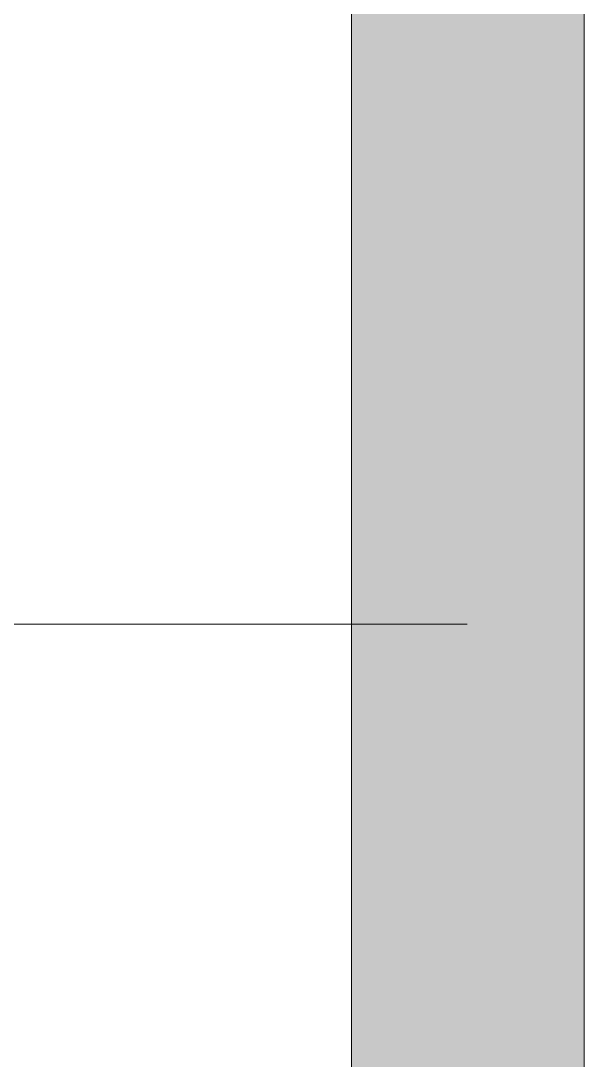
# Model space of a CAD drawing. Header units: millimetres. Extents: x 0 to 586, y 0 to 414.
# Drawn here: x 574.453 to 576.118, y 87.468 to 90.538 of the extents above; entities that cross this region are included whole.
import ezdxf

# ---------------------------------------------------------------- set-up
doc = ezdxf.new("R2010")
doc.units = ezdxf.units.MM

msp = doc.modelspace()

# ---------------------------------------------------------------- hatches: boundary and pattern name
h = msp.add_hatch(color=0)
h.dxf.hatch_style = 2
h.paths.add_polyline_path([(576.117861, 9.514417), (575.429944, 10.205861), (575.429944, 403.877639), (576.117861, 404.569083)])
h = msp.add_hatch(color=0)
h.dxf.hatch_style = 2
h.paths.add_polyline_path([(574.456278, 89.478556), (574.456278, 90.131194)])
h = msp.add_hatch(color=0)
h.dxf.hatch_style = 2
h.paths.add_polyline_path([(574.456278, 89.478556), (574.456278, 90.131194)])
h = msp.add_hatch(color=0)
h.dxf.hatch_style = 2
h.paths.add_polyline_path([(574.459806, 89.418583), (574.459806, 90.117083)])
h = msp.add_hatch(color=0)
h.dxf.hatch_style = 2
h.paths.add_polyline_path([(574.466861, 89.411528), (574.466861, 90.1065)])
h = msp.add_hatch(color=0)
h.dxf.hatch_style = 2
h.paths.add_polyline_path([(574.466861, 89.408), (574.466861, 90.1065)])
h = msp.add_hatch(color=0)
h.dxf.hatch_style = 2
h.paths.add_polyline_path([(574.466861, 89.408), (574.466861, 90.1065)])
h = msp.add_hatch(color=0)
h.dxf.hatch_style = 2
h.paths.add_polyline_path([(574.466861, 89.408), (574.466861, 90.1065)])
h = msp.add_hatch(color=0)
h.dxf.hatch_style = 2
h.paths.add_polyline_path([(574.466861, 89.408), (574.466861, 90.1065)])
h = msp.add_hatch(color=0)
h.dxf.hatch_style = 2
h.paths.add_polyline_path([(574.470389, 89.404472), (574.470389, 90.095917)])
h = msp.add_hatch(color=0)
h.dxf.hatch_style = 2
h.paths.add_polyline_path([(574.477444, 89.397417), (574.477444, 90.07475)])
h = msp.add_hatch(color=0)
h.dxf.hatch_style = 2
h.paths.add_polyline_path([(574.477444, 89.397417), (574.477444, 90.071222)])
h = msp.add_hatch(color=0)
h.dxf.hatch_style = 2
h.paths.add_polyline_path([(574.480972, 89.37625), (574.480972, 90.067694)])
h = msp.add_hatch(color=0)
h.dxf.hatch_style = 2
h.paths.add_polyline_path([(574.480972, 89.37625), (574.480972, 90.067694)])
h = msp.add_hatch(color=0)
h.dxf.hatch_style = 2
h.paths.add_polyline_path([(574.480972, 89.37625), (574.480972, 90.067694)])
h = msp.add_hatch(color=0)
h.dxf.hatch_style = 2
h.paths.add_polyline_path([(574.480972, 89.18575), (574.480972, 90.067694)])
h = msp.add_hatch(color=0)
h.dxf.hatch_style = 2
h.paths.add_polyline_path([(574.4845, 89.18575), (574.4845, 90.053583)])
h = msp.add_hatch(color=0)
h.dxf.hatch_style = 2
h.paths.add_polyline_path([(574.491556, 90.000667), (574.491556, 90.021833)])
h = msp.add_hatch(color=0)
h.dxf.hatch_style = 2
h.paths.add_polyline_path([(574.488028, 89.18575), (574.488028, 89.975972)])
h = msp.add_hatch(color=0)
h.dxf.hatch_style = 2
h.paths.add_polyline_path([(574.491556, 89.18575), (574.491556, 89.961861)])
h = msp.add_hatch(color=0)
h.dxf.hatch_style = 2
h.paths.add_polyline_path([(574.491556, 89.18575), (574.491556, 89.961861)])
h = msp.add_hatch(color=0)
h.dxf.hatch_style = 2
h.paths.add_polyline_path([(574.491556, 89.18575), (574.491556, 89.961861)])
h = msp.add_hatch(color=0)
h.dxf.hatch_style = 2
h.paths.add_polyline_path([(574.498611, 89.18575), (574.498611, 89.937167)])
h = msp.add_hatch(color=0)
h.dxf.hatch_style = 2
h.paths.add_polyline_path([(574.502139, 89.182222), (574.502139, 89.933639)])
h = msp.add_hatch(color=0)
h.dxf.hatch_style = 2
h.paths.add_polyline_path([(574.502139, 89.182222), (574.502139, 89.933639)])
h = msp.add_hatch(color=0)
h.dxf.hatch_style = 2
h.paths.add_polyline_path([(574.505667, 89.182222), (574.505667, 89.908944)])
h = msp.add_hatch(color=0)
h.dxf.hatch_style = 2
h.paths.add_polyline_path([(574.523306, 89.175167), (574.523306, 89.810167)])
h = msp.add_hatch(color=0)
h.dxf.hatch_style = 2
h.paths.add_polyline_path([(574.523306, 89.175167), (574.523306, 89.781944)])
h = msp.add_hatch(color=0)
h.dxf.hatch_style = 2
h.paths.add_polyline_path([(574.526833, 89.171639), (574.526833, 89.729028)])
h = msp.add_hatch(color=0)
h.dxf.hatch_style = 2
h.paths.add_polyline_path([(574.530361, 89.171639), (574.530361, 89.721972)])
h = msp.add_hatch(color=0)
h.dxf.hatch_style = 2
h.paths.add_polyline_path([(574.530361, 89.171639), (574.530361, 89.721972)])
h = msp.add_hatch(color=0)
h.dxf.hatch_style = 2
h.paths.add_polyline_path([(574.530361, 89.171639), (574.530361, 89.721972)])
h = msp.add_hatch(color=0)
h.dxf.hatch_style = 2
h.paths.add_polyline_path([(574.533889, 89.161056), (574.533889, 89.718444)])
h = msp.add_hatch(color=0)
h.dxf.hatch_style = 2
h.paths.add_polyline_path([(574.537417, 89.146944), (574.537417, 89.714917)])
h = msp.add_hatch(color=0)
h.dxf.hatch_style = 2
h.paths.add_polyline_path([(574.548, 89.108139), (574.548, 89.69375)])
h = msp.add_hatch(color=0)
h.dxf.hatch_style = 2
h.paths.add_polyline_path([(574.551528, 89.101083), (574.551528, 89.683167)])
h = msp.add_hatch(color=0)
h.dxf.hatch_style = 2
h.paths.add_polyline_path([(574.551528, 89.097556), (574.551528, 89.683167)])
h = msp.add_hatch(color=0)
h.dxf.hatch_style = 2
h.paths.add_polyline_path([(574.551528, 89.097556), (574.551528, 89.683167)])
h = msp.add_hatch(color=0)
h.dxf.hatch_style = 2
h.paths.add_polyline_path([(574.558583, 89.076389), (574.558583, 89.63025)])
h = msp.add_hatch(color=0)
h.dxf.hatch_style = 2
h.paths.add_polyline_path([(574.562111, 89.069333), (574.562111, 89.616139)])
h = msp.add_hatch(color=0)
h.dxf.hatch_style = 2
h.paths.add_polyline_path([(574.565639, 89.065806), (574.565639, 89.594972)])
h = msp.add_hatch(color=0)
h.dxf.hatch_style = 2
h.paths.add_polyline_path([(574.565639, 89.062278), (574.565639, 89.587917)])
h = msp.add_hatch(color=0)
h.dxf.hatch_style = 2
h.paths.add_polyline_path([(574.576222, 89.037583), (574.576222, 89.549111)])
h = msp.add_hatch(color=0)
h.dxf.hatch_style = 2
h.paths.add_polyline_path([(574.57975, 89.030528), (574.57975, 89.527944)])
h = msp.add_hatch(color=0)
h.dxf.hatch_style = 2
h.paths.add_polyline_path([(574.456278, 89.429167), (574.456278, 89.478556)])
h = msp.add_hatch(color=0)
h.dxf.hatch_style = 2
h.paths.add_polyline_path([(574.456278, 89.429167), (574.456278, 89.478556)])
h = msp.add_hatch(color=0)
h.dxf.hatch_style = 2
h.paths.add_polyline_path([(574.590333, 89.009361), (574.590333, 89.482083)])
h = msp.add_hatch(color=0)
h.dxf.hatch_style = 2
h.paths.add_polyline_path([(574.590333, 89.009361), (574.590333, 89.482083)])
h = msp.add_hatch(color=0)
h.dxf.hatch_style = 2
h.paths.add_polyline_path([(574.590333, 89.009361), (574.590333, 89.482083)])
h = msp.add_hatch(color=0)
h.dxf.hatch_style = 2
h.paths.add_polyline_path([(574.590333, 89.005833), (574.590333, 89.478556)])
h = msp.add_hatch(color=0)
h.dxf.hatch_style = 2
h.paths.add_polyline_path([(574.590333, 89.005833), (574.590333, 89.478556)])
h = msp.add_hatch(color=0)
h.dxf.hatch_style = 2
h.paths.add_polyline_path([(574.593861, 89.002306), (574.593861, 89.475028)])
h = msp.add_hatch(color=0)
h.dxf.hatch_style = 2
h.paths.add_polyline_path([(574.593861, 89.002306), (574.593861, 89.475028)])
h = msp.add_hatch(color=0)
h.dxf.hatch_style = 2
h.paths.add_polyline_path([(574.593861, 88.998778), (574.593861, 89.4715)])
h = msp.add_hatch(color=0)
h.dxf.hatch_style = 2
h.paths.add_polyline_path([(574.593861, 88.959972), (574.593861, 89.4715)])
h = msp.add_hatch(color=0)
h.dxf.hatch_style = 2
h.paths.add_polyline_path([(574.597389, 88.952917), (574.597389, 89.464444)])
h = msp.add_hatch(color=0)
h.dxf.hatch_style = 2
h.paths.add_polyline_path([(574.597389, 88.952917), (574.597389, 89.464444)])
h = msp.add_hatch(color=0)
h.dxf.hatch_style = 2
h.paths.add_polyline_path([(574.604444, 88.945861), (574.604444, 89.457389)])
h = msp.add_hatch(color=0)
h.dxf.hatch_style = 2
h.paths.add_polyline_path([(574.604444, 88.928222), (574.604444, 89.453861)])
h = msp.add_hatch(color=0)
h.dxf.hatch_style = 2
h.paths.add_polyline_path([(574.607972, 88.917639), (574.607972, 89.453861)])
h = msp.add_hatch(color=0)
h.dxf.hatch_style = 2
h.paths.add_polyline_path([(574.607972, 88.917639), (574.607972, 89.453861)])
h = msp.add_hatch(color=0)
h.dxf.hatch_style = 2
h.paths.add_polyline_path([(574.607972, 88.917639), (574.607972, 89.450333)])
h = msp.add_hatch(color=0)
h.dxf.hatch_style = 2
h.paths.add_polyline_path([(574.607972, 88.917639), (574.607972, 89.450333)])
h = msp.add_hatch(color=0)
h.dxf.hatch_style = 2
h.paths.add_polyline_path([(574.607972, 88.917639), (574.607972, 89.450333)])
h = msp.add_hatch(color=0)
h.dxf.hatch_style = 2
h.paths.add_polyline_path([(574.607972, 89.425639), (574.607972, 89.450333)])
h = msp.add_hatch(color=0)
h.dxf.hatch_style = 2
h.paths.add_polyline_path([(574.607972, 89.432694), (574.607972, 89.446806)])
h = msp.add_hatch(color=0)
h.dxf.hatch_style = 2
h.paths.add_polyline_path([(574.607972, 89.432694), (574.607972, 89.446806)])
h = msp.add_hatch(color=0)
h.dxf.hatch_style = 2
h.paths.add_polyline_path([(574.607972, 88.917639), (574.607972, 89.425639)])
h = msp.add_hatch(color=0)
h.dxf.hatch_style = 2
h.paths.add_polyline_path([(574.6115, 89.390361), (574.6115, 89.404472)])
h = msp.add_hatch(color=0)
h.dxf.hatch_style = 2
h.paths.add_polyline_path([(574.470389, 89.18575), (574.470389, 89.351556)])
h = msp.add_hatch(color=0)
h.dxf.hatch_style = 2
h.paths.add_polyline_path([(574.470389, 89.18575), (574.470389, 89.351556)])
h = msp.add_hatch(color=0)
h.dxf.hatch_style = 2
h.paths.add_polyline_path([(574.477444, 89.18575), (574.477444, 89.365667)])
h = msp.add_hatch(color=0)
h.dxf.hatch_style = 2
h.paths.add_polyline_path([(574.477444, 89.18575), (574.477444, 89.365667)])
h = msp.add_hatch(color=0)
h.dxf.hatch_style = 2
h.paths.add_polyline_path([(574.477444, 89.18575), (574.477444, 89.362139)])
h = msp.add_hatch(color=0)
h.dxf.hatch_style = 2
h.paths.add_polyline_path([(574.480972, 89.18575), (574.480972, 89.37625)])
h = msp.add_hatch(color=0)
h.dxf.hatch_style = 2
h.paths.add_polyline_path([(574.480972, 89.18575), (574.480972, 89.37625)])
h = msp.add_hatch(color=0)
h.dxf.hatch_style = 2
h.paths.add_polyline_path([(574.607972, 88.914111), (574.607972, 89.37625)])
h = msp.add_hatch(color=0)
h.dxf.hatch_style = 2
h.paths.add_polyline_path([(574.6115, 88.910583), (574.6115, 89.372722)])
h = msp.add_hatch(color=0)
h.dxf.hatch_style = 2
h.paths.add_polyline_path([(574.6115, 88.910583), (574.6115, 89.372722)])
h = msp.add_hatch(color=0)
h.dxf.hatch_style = 2
h.paths.add_polyline_path([(574.6115, 88.910583), (574.6115, 89.372722)])
h = msp.add_hatch(color=0)
h.dxf.hatch_style = 2
h.paths.add_polyline_path([(574.6115, 88.910583), (574.6115, 89.372722)])
h = msp.add_hatch(color=0)
h.dxf.hatch_style = 2
h.paths.add_polyline_path([(574.6115, 88.910583), (574.6115, 89.372722)])
h = msp.add_hatch(color=0)
h.dxf.hatch_style = 2
h.paths.add_polyline_path([(574.6115, 88.910583), (574.6115, 89.372722)])
h = msp.add_hatch(color=0)
h.dxf.hatch_style = 2
h.paths.add_polyline_path([(574.615028, 88.903528), (574.615028, 89.369194)])
h = msp.add_hatch(color=0)
h.dxf.hatch_style = 2
h.paths.add_polyline_path([(574.615028, 88.903528), (574.615028, 89.369194)])
h = msp.add_hatch(color=0)
h.dxf.hatch_style = 2
h.paths.add_polyline_path([(574.615028, 88.903528), (574.615028, 89.369194)])
h = msp.add_hatch(color=0)
h.dxf.hatch_style = 2
h.paths.add_polyline_path([(574.618556, 88.889417), (574.618556, 89.365667)])
h = msp.add_hatch(color=0)
h.dxf.hatch_style = 2
h.paths.add_polyline_path([(574.622083, 88.86825), (574.622083, 89.362139)])
h = msp.add_hatch(color=0)
h.dxf.hatch_style = 2
h.paths.add_polyline_path([(574.622083, 88.86825), (574.622083, 89.362139)])
h = msp.add_hatch(color=0)
h.dxf.hatch_style = 2
h.paths.add_polyline_path([(574.622083, 88.861194), (574.622083, 89.362139)])
h = msp.add_hatch(color=0)
h.dxf.hatch_style = 2
h.paths.add_polyline_path([(574.456278, 89.182222), (574.456278, 89.340972)])
h = msp.add_hatch(color=0)
h.dxf.hatch_style = 2
h.paths.add_polyline_path([(574.456278, 89.182222), (574.456278, 89.340972)])
h = msp.add_hatch(color=0)
h.dxf.hatch_style = 2
h.paths.add_polyline_path([(574.456278, 89.182222), (574.456278, 89.340972)])
h = msp.add_hatch(color=0)
h.dxf.hatch_style = 2
h.paths.add_polyline_path([(574.456278, 89.182222), (574.456278, 89.340972)])
h = msp.add_hatch(color=0)
h.dxf.hatch_style = 2
h.paths.add_polyline_path([(574.459806, 89.182222), (574.459806, 89.3445)])
h = msp.add_hatch(color=0)
h.dxf.hatch_style = 2
h.paths.add_polyline_path([(574.459806, 89.182222), (574.459806, 89.3445)])
h = msp.add_hatch(color=0)
h.dxf.hatch_style = 2
h.paths.add_polyline_path([(574.466861, 89.18575), (574.466861, 89.3445)])
h = msp.add_hatch(color=0)
h.dxf.hatch_style = 2
h.paths.add_polyline_path([(574.466861, 89.18575), (574.466861, 89.3445)])
h = msp.add_hatch(color=0)
h.dxf.hatch_style = 2
h.paths.add_polyline_path([(574.466861, 89.18575), (574.466861, 89.3445)])
h = msp.add_hatch(color=0)
h.dxf.hatch_style = 2
h.paths.add_polyline_path([(574.466861, 89.18575), (574.466861, 89.3445)])
h = msp.add_hatch(color=0)
h.dxf.hatch_style = 2
h.paths.add_polyline_path([(574.466861, 89.18575), (574.466861, 89.3445)])
h = msp.add_hatch(color=0)
h.dxf.hatch_style = 2
h.paths.add_polyline_path([(574.466861, 89.18575), (574.466861, 89.3445)])
h = msp.add_hatch(color=0)
h.dxf.hatch_style = 2
h.paths.add_polyline_path([(574.636194, 88.811806), (574.636194, 89.323333)])
h = msp.add_hatch(color=0)
h.dxf.hatch_style = 2
h.paths.add_polyline_path([(574.64325, 88.80475), (574.64325, 89.305694)])
h = msp.add_hatch(color=0)
h.dxf.hatch_style = 2
h.paths.add_polyline_path([(574.646778, 88.801222), (574.646778, 89.295111)])
h = msp.add_hatch(color=0)
h.dxf.hatch_style = 2
h.paths.add_polyline_path([(574.650306, 88.797694), (574.650306, 89.281)])
h = msp.add_hatch(color=0)
h.dxf.hatch_style = 2
h.paths.add_polyline_path([(574.653833, 88.794167), (574.653833, 89.277472)])
h = msp.add_hatch(color=0)
h.dxf.hatch_style = 2
h.paths.add_polyline_path([(574.653833, 88.7095), (574.653833, 89.277472)])
h = msp.add_hatch(color=0)
h.dxf.hatch_style = 2
h.paths.add_polyline_path([(574.660889, 88.656583), (574.660889, 89.252778)])
h = msp.add_hatch(color=0)
h.dxf.hatch_style = 2
h.paths.add_polyline_path([(574.667944, 88.635417), (574.667944, 89.228083)])
h = msp.add_hatch(color=0)
h.dxf.hatch_style = 2
h.paths.add_polyline_path([(574.675, 88.628361), (574.675, 89.210444)])
h = msp.add_hatch(color=0)
h.dxf.hatch_style = 2
h.paths.add_polyline_path([(574.675, 88.628361), (574.675, 89.210444)])
h = msp.add_hatch(color=0)
h.dxf.hatch_style = 2
h.paths.add_polyline_path([(574.675, 88.628361), (574.675, 89.210444)])
h = msp.add_hatch(color=0)
h.dxf.hatch_style = 2
h.paths.add_polyline_path([(574.678528, 88.621306), (574.678528, 89.196333)])
h = msp.add_hatch(color=0)
h.dxf.hatch_style = 2
h.paths.add_polyline_path([(574.678528, 88.621306), (574.678528, 89.192806)])
h = msp.add_hatch(color=0)
h.dxf.hatch_style = 2
h.paths.add_polyline_path([(574.696167, 88.508417), (574.696167, 89.118722)])
h = msp.add_hatch(color=0)
h.dxf.hatch_style = 2
h.paths.add_polyline_path([(574.696167, 88.508417), (574.696167, 89.118722)])
h = msp.add_hatch(color=0)
h.dxf.hatch_style = 2
h.paths.add_polyline_path([(574.696167, 88.508417), (574.696167, 89.118722)])
h = msp.add_hatch(color=0)
h.dxf.hatch_style = 2
h.paths.add_polyline_path([(574.699694, 88.504889), (574.699694, 89.111667)])
h = msp.add_hatch(color=0)
h.dxf.hatch_style = 2
h.paths.add_polyline_path([(574.699694, 88.504889), (574.699694, 89.111667)])
h = msp.add_hatch(color=0)
h.dxf.hatch_style = 2
h.paths.add_polyline_path([(574.699694, 88.504889), (574.699694, 89.108139)])
h = msp.add_hatch(color=0)
h.dxf.hatch_style = 2
h.paths.add_polyline_path([(574.590333, 88.9635), (574.590333, 88.988194)])
h = msp.add_hatch(color=0)
h.dxf.hatch_style = 2
h.paths.add_polyline_path([(574.590333, 88.9635), (574.590333, 88.988194)])
h = msp.add_hatch(color=0)
h.dxf.hatch_style = 2
h.paths.add_polyline_path([(574.593861, 88.959972), (574.593861, 88.998778)])
h = msp.add_hatch(color=0)
h.dxf.hatch_style = 2
h.paths.add_polyline_path([(574.593861, 88.959972), (574.593861, 88.99525)])
h = msp.add_hatch(color=0)
h.dxf.hatch_style = 2
h.paths.add_polyline_path([(574.593861, 88.959972), (574.593861, 88.99525)])
h = msp.add_hatch(color=0)
h.dxf.hatch_style = 2
h.paths.add_polyline_path([(574.7385, 88.307333), (574.7385, 88.991722)])
h = msp.add_hatch(color=0)
h.dxf.hatch_style = 2
h.paths.add_polyline_path([(574.7385, 88.307333), (574.7385, 88.991722)])
h = msp.add_hatch(color=0)
h.dxf.hatch_style = 2
h.paths.add_polyline_path([(574.742028, 88.303806), (574.742028, 88.984667)])
h = msp.add_hatch(color=0)
h.dxf.hatch_style = 2
h.paths.add_polyline_path([(574.590333, 88.974083), (574.590333, 88.9635)])
h = msp.add_hatch(color=0)
h.dxf.hatch_style = 2
h.paths.add_polyline_path([(574.749083, 88.282639), (574.749083, 88.949389)])
h = msp.add_hatch(color=0)
h.dxf.hatch_style = 2
h.paths.add_polyline_path([(574.752611, 88.279111), (574.752611, 88.942333)])
h = msp.add_hatch(color=0)
h.dxf.hatch_style = 2
h.paths.add_polyline_path([(574.752611, 88.279111), (574.752611, 88.942333)])
h = msp.add_hatch(color=0)
h.dxf.hatch_style = 2
h.paths.add_polyline_path([(574.752611, 88.275583), (574.752611, 88.938806)])
h = msp.add_hatch(color=0)
h.dxf.hatch_style = 2
h.paths.add_polyline_path([(574.752611, 88.236778), (574.752611, 88.938806)])
h = msp.add_hatch(color=0)
h.dxf.hatch_style = 2
h.paths.add_polyline_path([(574.756139, 88.229722), (574.756139, 88.93175)])
h = msp.add_hatch(color=0)
h.dxf.hatch_style = 2
h.paths.add_polyline_path([(574.773778, 88.173278), (574.773778, 88.808278)])
h = msp.add_hatch(color=0)
h.dxf.hatch_style = 2
h.paths.add_polyline_path([(574.773778, 88.173278), (574.773778, 88.808278)])
h = msp.add_hatch(color=0)
h.dxf.hatch_style = 2
h.paths.add_polyline_path([(574.787889, 88.123889), (574.787889, 88.769472)])
h = msp.add_hatch(color=0)
h.dxf.hatch_style = 2
h.paths.add_polyline_path([(574.802, 88.060389), (574.802, 88.716556)])
h = msp.add_hatch(color=0)
h.dxf.hatch_style = 2
h.paths.add_polyline_path([(574.802, 88.060389), (574.802, 88.716556)])
h = msp.add_hatch(color=0)
h.dxf.hatch_style = 2
h.paths.add_polyline_path([(574.802, 88.053333), (574.802, 88.705972)])
h = msp.add_hatch(color=0)
h.dxf.hatch_style = 2
h.paths.add_polyline_path([(574.805528, 88.046278), (574.805528, 88.698917)])
h = msp.add_hatch(color=0)
h.dxf.hatch_style = 2
h.paths.add_polyline_path([(574.816111, 88.025111), (574.816111, 88.638944)])
h = msp.add_hatch(color=0)
h.dxf.hatch_style = 2
h.paths.add_polyline_path([(574.816111, 88.025111), (574.816111, 88.631889)])
h = msp.add_hatch(color=0)
h.dxf.hatch_style = 2
h.paths.add_polyline_path([(574.678528, 88.561333), (574.678528, 88.586028)])
h = msp.add_hatch(color=0)
h.dxf.hatch_style = 2
h.paths.add_polyline_path([(574.826694, 88.018056), (574.826694, 88.5825)])
h = msp.add_hatch(color=0)
h.dxf.hatch_style = 2
h.paths.add_polyline_path([(574.826694, 88.018056), (574.826694, 88.557806)])
h = msp.add_hatch(color=0)
h.dxf.hatch_style = 2
h.paths.add_polyline_path([(574.830222, 88.014528), (574.830222, 88.501361)])
h = msp.add_hatch(color=0)
h.dxf.hatch_style = 2
h.paths.add_polyline_path([(574.830222, 88.014528), (574.830222, 88.501361)])
h = msp.add_hatch(color=0)
h.dxf.hatch_style = 2
h.paths.add_polyline_path([(574.830222, 88.014528), (574.830222, 88.501361)])
h = msp.add_hatch(color=0)
h.dxf.hatch_style = 2
h.paths.add_polyline_path([(574.837278, 88.011), (574.837278, 88.501361)])
h = msp.add_hatch(color=0)
h.dxf.hatch_style = 2
h.paths.add_polyline_path([(574.837278, 88.011), (574.837278, 88.501361)])
h = msp.add_hatch(color=0)
h.dxf.hatch_style = 2
h.paths.add_polyline_path([(574.837278, 88.011), (574.837278, 88.501361)])
h = msp.add_hatch(color=0)
h.dxf.hatch_style = 2
h.paths.add_polyline_path([(574.837278, 88.011), (574.837278, 88.501361)])
h = msp.add_hatch(color=0)
h.dxf.hatch_style = 2
h.paths.add_polyline_path([(574.840806, 88.011), (574.840806, 88.497833)])
h = msp.add_hatch(color=0)
h.dxf.hatch_style = 2
h.paths.add_polyline_path([(574.840806, 88.011), (574.840806, 88.497833)])
h = msp.add_hatch(color=0)
h.dxf.hatch_style = 2
h.paths.add_polyline_path([(574.840806, 88.007472), (574.840806, 88.494306)])
h = msp.add_hatch(color=0)
h.dxf.hatch_style = 2
h.paths.add_polyline_path([(574.840806, 88.007472), (574.840806, 88.494306)])
h = msp.add_hatch(color=0)
h.dxf.hatch_style = 2
h.paths.add_polyline_path([(574.844333, 88.007472), (574.844333, 88.490778)])
h = msp.add_hatch(color=0)
h.dxf.hatch_style = 2
h.paths.add_polyline_path([(574.844333, 88.007472), (574.844333, 88.490778)])
h = msp.add_hatch(color=0)
h.dxf.hatch_style = 2
h.paths.add_polyline_path([(574.696167, 88.469611), (574.699694, 88.4555)])
h = msp.add_hatch(color=0)
h.dxf.hatch_style = 2
h.paths.add_polyline_path([(574.699694, 88.451972), (574.699694, 88.480194)])
h = msp.add_hatch(color=0)
h.dxf.hatch_style = 2
h.paths.add_polyline_path([(574.699694, 88.451972), (574.699694, 88.480194)])
h = msp.add_hatch(color=0)
h.dxf.hatch_style = 2
h.paths.add_polyline_path([(574.699694, 88.4555), (574.699694, 88.476667)])
h = msp.add_hatch(color=0)
h.dxf.hatch_style = 2
h.paths.add_polyline_path([(574.699694, 88.4555), (574.699694, 88.476667)])
h = msp.add_hatch(color=0)
h.dxf.hatch_style = 2
h.paths.add_polyline_path([(574.844333, 88.007472), (574.844333, 88.48725)])
h = msp.add_hatch(color=0)
h.dxf.hatch_style = 2
h.paths.add_polyline_path([(574.844333, 88.007472), (574.844333, 88.48725)])
h = msp.add_hatch(color=0)
h.dxf.hatch_style = 2
h.paths.add_polyline_path([(574.844333, 88.007472), (574.844333, 88.483722)])
h = msp.add_hatch(color=0)
h.dxf.hatch_style = 2
h.paths.add_polyline_path([(574.844333, 88.007472), (574.844333, 88.483722)])
h = msp.add_hatch(color=0)
h.dxf.hatch_style = 2
h.paths.add_polyline_path([(574.847861, 88.003944), (574.847861, 88.473139)])
h = msp.add_hatch(color=0)
h.dxf.hatch_style = 2
h.paths.add_polyline_path([(574.851389, 88.413167), (574.851389, 88.4555)])
h = msp.add_hatch(color=0)
h.dxf.hatch_style = 2
h.paths.add_polyline_path([(574.851389, 88.413167), (574.851389, 88.4555)])
h = msp.add_hatch(color=0)
h.dxf.hatch_style = 2
h.paths.add_polyline_path([(574.851389, 88.416694), (574.851389, 88.4555)])
h = msp.add_hatch(color=0)
h.dxf.hatch_style = 2
h.paths.add_polyline_path([(574.851389, 88.434333), (574.851389, 88.4555)])
h = msp.add_hatch(color=0)
h.dxf.hatch_style = 2
h.paths.add_polyline_path([(574.847861, 88.003944), (574.847861, 88.395528)])
h = msp.add_hatch(color=0)
h.dxf.hatch_style = 2
h.paths.add_polyline_path([(574.851389, 88.003944), (574.851389, 88.388472)])
h = msp.add_hatch(color=0)
h.dxf.hatch_style = 2
h.paths.add_polyline_path([(574.851389, 87.936917), (574.851389, 88.388472)])
h = msp.add_hatch(color=0)
h.dxf.hatch_style = 2
h.paths.add_polyline_path([(574.851389, 87.936917), (574.851389, 88.388472)])
h = msp.add_hatch(color=0)
h.dxf.hatch_style = 2
h.paths.add_polyline_path([(574.851389, 87.936917), (574.851389, 88.388472)])
h = msp.add_hatch(color=0)
h.dxf.hatch_style = 2
h.paths.add_polyline_path([(574.851389, 87.933389), (574.851389, 88.384944)])
h = msp.add_hatch(color=0)
h.dxf.hatch_style = 2
h.paths.add_polyline_path([(574.851389, 87.933389), (574.851389, 88.384944)])
h = msp.add_hatch(color=0)
h.dxf.hatch_style = 2
h.paths.add_polyline_path([(574.851389, 87.933389), (574.851389, 88.381417)])
h = msp.add_hatch(color=0)
h.dxf.hatch_style = 2
h.paths.add_polyline_path([(574.752611, 88.236778), (574.752611, 88.275583)])
h = msp.add_hatch(color=0)
h.dxf.hatch_style = 2
h.paths.add_polyline_path([(574.752611, 88.236778), (574.752611, 88.272056)])
h = msp.add_hatch(color=0)
h.dxf.hatch_style = 2
h.paths.add_polyline_path([(574.893722, 87.869889), (574.893722, 88.23325)])
h = msp.add_hatch(color=0)
h.dxf.hatch_style = 2
h.paths.add_polyline_path([(575.066583, 88.053333), (575.066583, 88.095667)])
h = msp.add_hatch(color=0)
h.dxf.hatch_style = 2
h.paths.add_polyline_path([(575.070111, 88.049806), (575.070111, 88.092139)])
h = msp.add_hatch(color=0)
h.dxf.hatch_style = 2
h.paths.add_polyline_path([(575.070111, 88.049806), (575.070111, 88.092139)])
h = msp.add_hatch(color=0)
h.dxf.hatch_style = 2
h.paths.add_polyline_path([(574.925472, 87.838139), (574.925472, 88.081556)])
h = msp.add_hatch(color=0)
h.dxf.hatch_style = 2
h.paths.add_polyline_path([(574.929, 87.834611), (574.929, 88.0745)])
h = msp.add_hatch(color=0)
h.dxf.hatch_style = 2
h.paths.add_polyline_path([(574.932528, 87.78875), (574.932528, 88.070972)])
h = msp.add_hatch(color=0)
h.dxf.hatch_style = 2
h.paths.add_polyline_path([(574.936056, 87.771111), (574.936056, 88.060389)])
h = msp.add_hatch(color=0)
h.dxf.hatch_style = 2
h.paths.add_polyline_path([(574.939583, 87.767583), (574.939583, 88.060389)])
h = msp.add_hatch(color=0)
h.dxf.hatch_style = 2
h.paths.add_polyline_path([(575.056, 88.060389), (575.056, 88.085083)])
h = msp.add_hatch(color=0)
h.dxf.hatch_style = 2
h.paths.add_polyline_path([(575.056, 88.060389), (575.056, 88.085083)])
h = msp.add_hatch(color=0)
h.dxf.hatch_style = 2
h.paths.add_polyline_path([(575.073639, 88.049806), (575.073639, 88.088611)])
h = msp.add_hatch(color=0)
h.dxf.hatch_style = 2
h.paths.add_polyline_path([(575.073639, 88.049806), (575.073639, 88.088611)])
h = msp.add_hatch(color=0)
h.dxf.hatch_style = 2
h.paths.add_polyline_path([(575.080694, 88.04275), (575.080694, 88.078028)])
h = msp.add_hatch(color=0)
h.dxf.hatch_style = 2
h.paths.add_polyline_path([(575.084222, 88.039222), (575.084222, 88.070972)])
h = msp.add_hatch(color=0)
h.dxf.hatch_style = 2
h.paths.add_polyline_path([(575.084222, 88.039222), (575.084222, 88.070972)])
h = msp.add_hatch(color=0)
h.dxf.hatch_style = 2
h.paths.add_polyline_path([(575.084222, 88.039222), (575.084222, 88.070972)])
h = msp.add_hatch(color=0)
h.dxf.hatch_style = 2
h.paths.add_polyline_path([(575.084222, 88.039222), (575.084222, 88.070972)])
h = msp.add_hatch(color=0)
h.dxf.hatch_style = 2
h.paths.add_polyline_path([(575.08775, 88.035694), (575.08775, 88.067444)])
h = msp.add_hatch(color=0)
h.dxf.hatch_style = 2
h.paths.add_polyline_path([(575.101861, 88.025111), (575.101861, 88.060389)])
h = msp.add_hatch(color=0)
h.dxf.hatch_style = 2
h.paths.add_polyline_path([(575.105389, 88.021583), (575.105389, 88.060389)])
h = msp.add_hatch(color=0)
h.dxf.hatch_style = 2
h.paths.add_polyline_path([(575.105389, 88.021583), (575.105389, 88.060389)])
h = msp.add_hatch(color=0)
h.dxf.hatch_style = 2
h.paths.add_polyline_path([(575.108917, 88.018056), (575.108917, 88.060389)])
h = msp.add_hatch(color=0)
h.dxf.hatch_style = 2
h.paths.add_polyline_path([(574.964278, 87.728778), (574.964278, 88.032167)])
h = msp.add_hatch(color=0)
h.dxf.hatch_style = 2
h.paths.add_polyline_path([(574.967806, 87.721722), (574.967806, 88.028639)])
h = msp.add_hatch(color=0)
h.dxf.hatch_style = 2
h.paths.add_polyline_path([(574.967806, 87.721722), (574.967806, 88.028639)])
h = msp.add_hatch(color=0)
h.dxf.hatch_style = 2
h.paths.add_polyline_path([(574.967806, 87.721722), (574.967806, 88.028639)])
h = msp.add_hatch(color=0)
h.dxf.hatch_style = 2
h.paths.add_polyline_path([(574.967806, 87.721722), (574.967806, 88.028639)])
h = msp.add_hatch(color=0)
h.dxf.hatch_style = 2
h.paths.add_polyline_path([(575.1195, 88.003944), (575.1195, 88.056861)])
h = msp.add_hatch(color=0)
h.dxf.hatch_style = 2
h.paths.add_polyline_path([(575.1195, 88.003944), (575.1195, 88.056861)])
h = msp.add_hatch(color=0)
h.dxf.hatch_style = 2
h.paths.add_polyline_path([(575.1195, 88.003944), (575.1195, 88.056861)])
h = msp.add_hatch(color=0)
h.dxf.hatch_style = 2
h.paths.add_polyline_path([(575.123028, 88.000417), (575.123028, 88.056861)])
h = msp.add_hatch(color=0)
h.dxf.hatch_style = 2
h.paths.add_polyline_path([(575.130083, 87.986306), (575.130083, 88.056861)])
h = msp.add_hatch(color=0)
h.dxf.hatch_style = 2
h.paths.add_polyline_path([(575.140667, 87.968667), (575.140667, 88.056861)])
h = msp.add_hatch(color=0)
h.dxf.hatch_style = 2
h.paths.add_polyline_path([(575.140667, 87.968667), (575.140667, 88.056861)])
h = msp.add_hatch(color=0)
h.dxf.hatch_style = 2
h.paths.add_polyline_path([(575.147722, 87.954556), (575.147722, 88.049806)])
h = msp.add_hatch(color=0)
h.dxf.hatch_style = 2
h.paths.add_polyline_path([(575.147722, 87.954556), (575.147722, 88.049806)])
h = msp.add_hatch(color=0)
h.dxf.hatch_style = 2
h.paths.add_polyline_path([(575.147722, 87.951028), (575.147722, 88.046278)])
h = msp.add_hatch(color=0)
h.dxf.hatch_style = 2
h.paths.add_polyline_path([(575.147722, 87.951028), (575.147722, 88.046278)])
h = msp.add_hatch(color=0)
h.dxf.hatch_style = 2
h.paths.add_polyline_path([(575.15125, 87.9475), (575.15125, 88.046278)])
h = msp.add_hatch(color=0)
h.dxf.hatch_style = 2
h.paths.add_polyline_path([(575.154778, 87.919278), (575.154778, 88.039222)])
h = msp.add_hatch(color=0)
h.dxf.hatch_style = 2
h.paths.add_polyline_path([(575.154778, 87.919278), (575.154778, 88.039222)])
h = msp.add_hatch(color=0)
h.dxf.hatch_style = 2
h.paths.add_polyline_path([(575.154778, 87.91575), (575.154778, 88.039222)])
h = msp.add_hatch(color=0)
h.dxf.hatch_style = 2
h.paths.add_polyline_path([(575.158306, 87.905167), (575.158306, 88.035694)])
h = msp.add_hatch(color=0)
h.dxf.hatch_style = 2
h.paths.add_polyline_path([(575.165361, 87.887528), (575.165361, 88.028639)])
h = msp.add_hatch(color=0)
h.dxf.hatch_style = 2
h.paths.add_polyline_path([(575.165361, 87.887528), (575.165361, 88.028639)])
h = msp.add_hatch(color=0)
h.dxf.hatch_style = 2
h.paths.add_polyline_path([(574.847861, 87.940444), (574.847861, 88.000417)])
h = msp.add_hatch(color=0)
h.dxf.hatch_style = 2
h.paths.add_polyline_path([(574.847861, 87.940444), (574.847861, 88.000417)])
h = msp.add_hatch(color=0)
h.dxf.hatch_style = 2
h.paths.add_polyline_path([(574.851389, 87.936917), (574.851389, 88.003944)])
h = msp.add_hatch(color=0)
h.dxf.hatch_style = 2
h.paths.add_polyline_path([(575.168889, 87.884), (575.168889, 88.025111)])
h = msp.add_hatch(color=0)
h.dxf.hatch_style = 2
h.paths.add_polyline_path([(575.168889, 87.884), (575.168889, 88.025111)])
h = msp.add_hatch(color=0)
h.dxf.hatch_style = 2
h.paths.add_polyline_path([(575.168889, 87.884), (575.168889, 88.025111)])
h = msp.add_hatch(color=0)
h.dxf.hatch_style = 2
h.paths.add_polyline_path([(575.168889, 87.884), (575.168889, 88.025111)])
h = msp.add_hatch(color=0)
h.dxf.hatch_style = 2
h.paths.add_polyline_path([(575.168889, 87.880472), (575.168889, 88.025111)])
h = msp.add_hatch(color=0)
h.dxf.hatch_style = 2
h.paths.add_polyline_path([(575.168889, 87.880472), (575.168889, 88.025111)])
h = msp.add_hatch(color=0)
h.dxf.hatch_style = 2
h.paths.add_polyline_path([(575.172417, 87.876944), (575.172417, 88.021583)])
h = msp.add_hatch(color=0)
h.dxf.hatch_style = 2
h.paths.add_polyline_path([(575.172417, 87.605306), (575.172417, 88.021583)])
h = msp.add_hatch(color=0)
h.dxf.hatch_style = 2
h.paths.add_polyline_path([(575.172417, 87.605306), (575.172417, 88.021583)])
h = msp.add_hatch(color=0)
h.dxf.hatch_style = 2
h.paths.add_polyline_path([(575.183, 87.605306), (575.183, 88.011)])
h = msp.add_hatch(color=0)
h.dxf.hatch_style = 2
h.paths.add_polyline_path([(575.186528, 87.608833), (575.186528, 88.007472)])
h = msp.add_hatch(color=0)
h.dxf.hatch_style = 2
h.paths.add_polyline_path([(575.186528, 87.608833), (575.186528, 88.007472)])
h = msp.add_hatch(color=0)
h.dxf.hatch_style = 2
h.paths.add_polyline_path([(574.844333, 87.968667), (574.844333, 87.993361)])
h = msp.add_hatch(color=0)
h.dxf.hatch_style = 2
h.paths.add_polyline_path([(574.844333, 87.972194), (574.844333, 87.989833)])
h = msp.add_hatch(color=0)
h.dxf.hatch_style = 2
h.paths.add_polyline_path([(574.844333, 87.972194), (574.844333, 87.989833)])
h = msp.add_hatch(color=0)
h.dxf.hatch_style = 2
h.paths.add_polyline_path([(574.847861, 87.943972), (574.847861, 87.996889)])
h = msp.add_hatch(color=0)
h.dxf.hatch_style = 2
h.paths.add_polyline_path([(574.847861, 87.943972), (574.847861, 87.996889)])
h = msp.add_hatch(color=0)
h.dxf.hatch_style = 2
h.paths.add_polyline_path([(574.985444, 87.697028), (574.985444, 87.993361)])
h = msp.add_hatch(color=0)
h.dxf.hatch_style = 2
h.paths.add_polyline_path([(574.996028, 87.686444), (574.996028, 87.97925)])
h = msp.add_hatch(color=0)
h.dxf.hatch_style = 2
h.paths.add_polyline_path([(575.200639, 87.626472), (575.200639, 87.989833)])
h = msp.add_hatch(color=0)
h.dxf.hatch_style = 2
h.paths.add_polyline_path([(575.013667, 87.672333), (575.013667, 87.940444)])
h = msp.add_hatch(color=0)
h.dxf.hatch_style = 2
h.paths.add_polyline_path([(575.013667, 87.672333), (575.013667, 87.940444)])
h = msp.add_hatch(color=0)
h.dxf.hatch_style = 2
h.paths.add_polyline_path([(575.228861, 87.665278), (575.228861, 87.951028)])
h = msp.add_hatch(color=0)
h.dxf.hatch_style = 2
h.paths.add_polyline_path([(575.228861, 87.668806), (575.228861, 87.9475)])
h = msp.add_hatch(color=0)
h.dxf.hatch_style = 2
h.paths.add_polyline_path([(575.228861, 87.668806), (575.228861, 87.9475)])
h = msp.add_hatch(color=0)
h.dxf.hatch_style = 2
h.paths.add_polyline_path([(575.235917, 87.891056), (575.235917, 87.926333)])
h = msp.add_hatch(color=0)
h.dxf.hatch_style = 2
h.paths.add_polyline_path([(575.027778, 87.668806), (575.027778, 87.894583)])
h = msp.add_hatch(color=0)
h.dxf.hatch_style = 2
h.paths.add_polyline_path([(575.034833, 87.668806), (575.034833, 87.876944)])
h = msp.add_hatch(color=0)
h.dxf.hatch_style = 2
h.paths.add_polyline_path([(575.235917, 87.675861), (575.235917, 87.891056)])
h = msp.add_hatch(color=0)
h.dxf.hatch_style = 2
h.paths.add_polyline_path([(575.235917, 87.679389), (575.235917, 87.891056)])
h = msp.add_hatch(color=0)
h.dxf.hatch_style = 2
h.paths.add_polyline_path([(575.235917, 87.679389), (575.235917, 87.891056)])
h = msp.add_hatch(color=0)
h.dxf.hatch_style = 2
h.paths.add_polyline_path([(575.242972, 87.686444), (575.242972, 87.884)])
h = msp.add_hatch(color=0)
h.dxf.hatch_style = 2
h.paths.add_polyline_path([(575.034833, 87.668806), (575.034833, 87.873417)])
h = msp.add_hatch(color=0)
h.dxf.hatch_style = 2
h.paths.add_polyline_path([(575.045417, 87.665278), (575.045417, 87.869889)])
h = msp.add_hatch(color=0)
h.dxf.hatch_style = 2
h.paths.add_polyline_path([(575.045417, 87.665278), (575.045417, 87.869889)])
h = msp.add_hatch(color=0)
h.dxf.hatch_style = 2
h.paths.add_polyline_path([(575.045417, 87.665278), (575.045417, 87.845194)])
h = msp.add_hatch(color=0)
h.dxf.hatch_style = 2
h.paths.add_polyline_path([(575.267667, 87.72525), (575.267667, 87.848722)])
h = msp.add_hatch(color=0)
h.dxf.hatch_style = 2
h.paths.add_polyline_path([(575.271194, 87.728778), (575.271194, 87.845194)])
h = msp.add_hatch(color=0)
h.dxf.hatch_style = 2
h.paths.add_polyline_path([(575.048944, 87.66175), (575.048944, 87.841667)])
h = msp.add_hatch(color=0)
h.dxf.hatch_style = 2
h.paths.add_polyline_path([(575.048944, 87.66175), (575.048944, 87.841667)])
h = msp.add_hatch(color=0)
h.dxf.hatch_style = 2
h.paths.add_polyline_path([(575.048944, 87.66175), (575.048944, 87.838139)])
h = msp.add_hatch(color=0)
h.dxf.hatch_style = 2
h.paths.add_polyline_path([(575.048944, 87.66175), (575.048944, 87.838139)])
h = msp.add_hatch(color=0)
h.dxf.hatch_style = 2
h.paths.add_polyline_path([(575.052472, 87.66175), (575.052472, 87.838139)])
h = msp.add_hatch(color=0)
h.dxf.hatch_style = 2
h.paths.add_polyline_path([(575.052472, 87.66175), (575.052472, 87.838139)])
h = msp.add_hatch(color=0)
h.dxf.hatch_style = 2
h.paths.add_polyline_path([(575.052472, 87.66175), (575.052472, 87.838139)])
h = msp.add_hatch(color=0)
h.dxf.hatch_style = 2
h.paths.add_polyline_path([(575.052472, 87.66175), (575.052472, 87.838139)])
h = msp.add_hatch(color=0)
h.dxf.hatch_style = 2
h.paths.add_polyline_path([(575.052472, 87.66175), (575.052472, 87.838139)])
h = msp.add_hatch(color=0)
h.dxf.hatch_style = 2
h.paths.add_polyline_path([(575.052472, 87.644111), (575.052472, 87.838139)])
h = msp.add_hatch(color=0)
h.dxf.hatch_style = 2
h.paths.add_polyline_path([(575.052472, 87.644111), (575.052472, 87.838139)])
h = msp.add_hatch(color=0)
h.dxf.hatch_style = 2
h.paths.add_polyline_path([(575.052472, 87.644111), (575.052472, 87.838139)])
h = msp.add_hatch(color=0)
h.dxf.hatch_style = 2
h.paths.add_polyline_path([(575.056, 87.644111), (575.056, 87.834611)])
h = msp.add_hatch(color=0)
h.dxf.hatch_style = 2
h.paths.add_polyline_path([(575.056, 87.644111), (575.056, 87.834611)])
h = msp.add_hatch(color=0)
h.dxf.hatch_style = 2
h.paths.add_polyline_path([(575.056, 87.644111), (575.056, 87.834611)])
h = msp.add_hatch(color=0)
h.dxf.hatch_style = 2
h.paths.add_polyline_path([(575.066583, 87.640583), (575.066583, 87.8205)])
h = msp.add_hatch(color=0)
h.dxf.hatch_style = 2
h.paths.add_polyline_path([(575.070111, 87.640583), (575.070111, 87.816972)])
h = msp.add_hatch(color=0)
h.dxf.hatch_style = 2
h.paths.add_polyline_path([(575.070111, 87.640583), (575.070111, 87.816972)])
h = msp.add_hatch(color=0)
h.dxf.hatch_style = 2
h.paths.add_polyline_path([(575.168889, 87.605306), (575.168889, 87.838139)])
h = msp.add_hatch(color=0)
h.dxf.hatch_style = 2
h.paths.add_polyline_path([(575.168889, 87.605306), (575.168889, 87.816972)])
h = msp.add_hatch(color=0)
h.dxf.hatch_style = 2
h.paths.add_polyline_path([(575.27825, 87.774639), (575.27825, 87.816972)])
h = msp.add_hatch(color=0)
h.dxf.hatch_style = 2
h.paths.add_polyline_path([(575.27825, 87.774639), (575.27825, 87.816972)])
h = msp.add_hatch(color=0)
h.dxf.hatch_style = 2
h.paths.add_polyline_path([(575.073639, 87.637056), (575.073639, 87.813444)])
h = msp.add_hatch(color=0)
h.dxf.hatch_style = 2
h.paths.add_polyline_path([(575.073639, 87.637056), (575.073639, 87.813444)])
h = msp.add_hatch(color=0)
h.dxf.hatch_style = 2
h.paths.add_polyline_path([(575.084222, 87.622944), (575.084222, 87.799333)])
h = msp.add_hatch(color=0)
h.dxf.hatch_style = 2
h.paths.add_polyline_path([(575.084222, 87.622944), (575.084222, 87.799333)])
h = msp.add_hatch(color=0)
h.dxf.hatch_style = 2
h.paths.add_polyline_path([(575.084222, 87.619417), (575.084222, 87.795806)])
h = msp.add_hatch(color=0)
h.dxf.hatch_style = 2
h.paths.add_polyline_path([(575.084222, 87.619417), (575.084222, 87.795806)])
h = msp.add_hatch(color=0)
h.dxf.hatch_style = 2
h.paths.add_polyline_path([(575.08775, 87.615889), (575.08775, 87.792278)])
h = msp.add_hatch(color=0)
h.dxf.hatch_style = 2
h.paths.add_polyline_path([(575.168889, 87.605306), (575.168889, 87.802861)])
h = msp.add_hatch(color=0)
h.dxf.hatch_style = 2
h.paths.add_polyline_path([(575.101861, 87.608833), (575.101861, 87.774639)])
h = msp.add_hatch(color=0)
h.dxf.hatch_style = 2
h.paths.add_polyline_path([(575.105389, 87.608833), (575.105389, 87.767583)])
h = msp.add_hatch(color=0)
h.dxf.hatch_style = 2
h.paths.add_polyline_path([(575.105389, 87.608833), (575.105389, 87.767583)])
h = msp.add_hatch(color=0)
h.dxf.hatch_style = 2
h.paths.add_polyline_path([(575.108917, 87.608833), (575.108917, 87.764056)])
h = msp.add_hatch(color=0)
h.dxf.hatch_style = 2
h.paths.add_polyline_path([(575.1195, 87.605306), (575.1195, 87.753472)])
h = msp.add_hatch(color=0)
h.dxf.hatch_style = 2
h.paths.add_polyline_path([(575.1195, 87.605306), (575.1195, 87.753472)])
h = msp.add_hatch(color=0)
h.dxf.hatch_style = 2
h.paths.add_polyline_path([(575.1195, 87.605306), (575.1195, 87.753472)])
h = msp.add_hatch(color=0)
h.dxf.hatch_style = 2
h.paths.add_polyline_path([(575.123028, 87.601778), (575.123028, 87.753472)])
h = msp.add_hatch(color=0)
h.dxf.hatch_style = 2
h.paths.add_polyline_path([(575.123028, 87.601778), (575.123028, 87.753472)])
h = msp.add_hatch(color=0)
h.dxf.hatch_style = 2
h.paths.add_polyline_path([(575.140667, 87.601778), (575.140667, 87.753472)])
h = msp.add_hatch(color=0)
h.dxf.hatch_style = 2
h.paths.add_polyline_path([(575.140667, 87.601778), (575.140667, 87.753472)])
h = msp.add_hatch(color=0)
h.dxf.hatch_style = 2
h.paths.add_polyline_path([(575.140667, 87.601778), (575.140667, 87.753472)])
h = msp.add_hatch(color=0)
h.dxf.hatch_style = 2
h.paths.add_polyline_path([(575.147722, 87.601778), (575.147722, 87.767583)])
h = msp.add_hatch(color=0)
h.dxf.hatch_style = 2
h.paths.add_polyline_path([(575.147722, 87.601778), (575.147722, 87.753472)])
h = msp.add_hatch(color=0)
h.dxf.hatch_style = 2
h.paths.add_polyline_path([(575.147722, 87.601778), (575.147722, 87.753472)])
h = msp.add_hatch(color=0)
h.dxf.hatch_style = 2
h.paths.add_polyline_path([(575.15125, 87.601778), (575.15125, 87.767583)])
h = msp.add_hatch(color=0)
h.dxf.hatch_style = 2
h.paths.add_polyline_path([(575.15125, 87.601778), (575.15125, 87.767583)])
h = msp.add_hatch(color=0)
h.dxf.hatch_style = 2
h.paths.add_polyline_path([(575.154778, 87.601778), (575.154778, 87.774639)])
h = msp.add_hatch(color=0)
h.dxf.hatch_style = 2
h.paths.add_polyline_path([(575.154778, 87.601778), (575.154778, 87.774639)])
h = msp.add_hatch(color=0)
h.dxf.hatch_style = 2
h.paths.add_polyline_path([(575.154778, 87.601778), (575.154778, 87.771111)])
h = msp.add_hatch(color=0)
h.dxf.hatch_style = 2
h.paths.add_polyline_path([(575.154778, 87.601778), (575.154778, 87.771111)])
h = msp.add_hatch(color=0)
h.dxf.hatch_style = 2
h.paths.add_polyline_path([(575.158306, 87.605306), (575.158306, 87.774639)])
h = msp.add_hatch(color=0)
h.dxf.hatch_style = 2
h.paths.add_polyline_path([(575.158306, 87.605306), (575.158306, 87.774639)])
h = msp.add_hatch(color=0)
h.dxf.hatch_style = 2
h.paths.add_polyline_path([(575.165361, 87.605306), (575.165361, 87.778167)])
h = msp.add_hatch(color=0)
h.dxf.hatch_style = 2
h.paths.add_polyline_path([(575.165361, 87.605306), (575.165361, 87.778167)])
h = msp.add_hatch(color=0)
h.dxf.hatch_style = 2
h.paths.add_polyline_path([(575.130083, 87.601778), (575.130083, 87.749944)])
h = msp.add_hatch(color=0)
h.dxf.hatch_style = 2
h.paths.add_polyline_path([(575.052472, 87.644111), (575.052472, 87.66175)])
h = msp.add_hatch(color=0)
h.dxf.hatch_style = 2
h.paths.add_polyline_path([(575.052472, 87.644111), (575.052472, 87.654694)])
h = msp.add_hatch(color=0)
h.dxf.hatch_style = 2
h.paths.add_polyline_path([(575.052472, 87.644111), (575.052472, 87.654694)])

# ---------------------------------------------------------------- linework, layer by layer
at = {"color": 0, "lineweight": 0}
msp.add_lwpolyline([(576.117861, 9.514417), (575.429944, 10.205861), (575.429944, 403.877639), (576.117861, 404.569083)], close=True, dxfattribs=at)
msp.add_lwpolyline([(551.550417, 88.755361), (575.772139, 88.755361)], dxfattribs=at)

doc.saveas('drawing.dxf')
